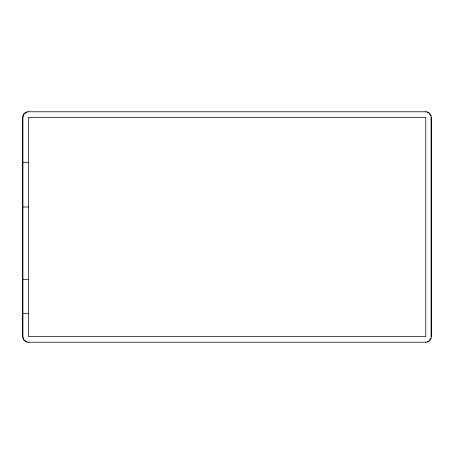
<?xml version="1.0" encoding="UTF-8"?>
<svg xmlns="http://www.w3.org/2000/svg" width="454" height="454" viewBox="0 0 454 454"><rect width="100%" height="100%" fill="white"/><g stroke="black" fill="none" stroke-linecap="round" stroke-linejoin="round"><path stroke-width="0.68" d="M430.925 338.099L428.939 341.067M428.338 341.47L426.998 342.027M27.002 111.973L24.034 113.96L22.887 117.336L22.887 336.664L24.034 340.04L27.002 342.027M28.437 111.786C25.39 111.633 22.643 114.289 22.7 117.336L22.7 336.664C22.643 339.711 25.39 342.367 28.437 342.214M425.563 342.214C428.61 342.367 431.357 339.711 431.3 336.664L431.3 117.336C431.357 114.289 428.61 111.633 425.563 111.786M28.25 111.786L425.75 111.786M22.887 162.362L28.437 162.362M22.887 206.996L28.437 206.996M22.887 279.488L28.437 279.488M22.887 313.618L28.437 313.618M28.25 342.214L425.75 342.214M426.998 111.973L428.338 112.53M428.939 112.933L430.925 115.901M431.113 117.336L431.113 336.664M425.75 117.336L28.437 117.336L28.437 336.664L425.75 336.664L425.75 117.336"/></g></svg>
